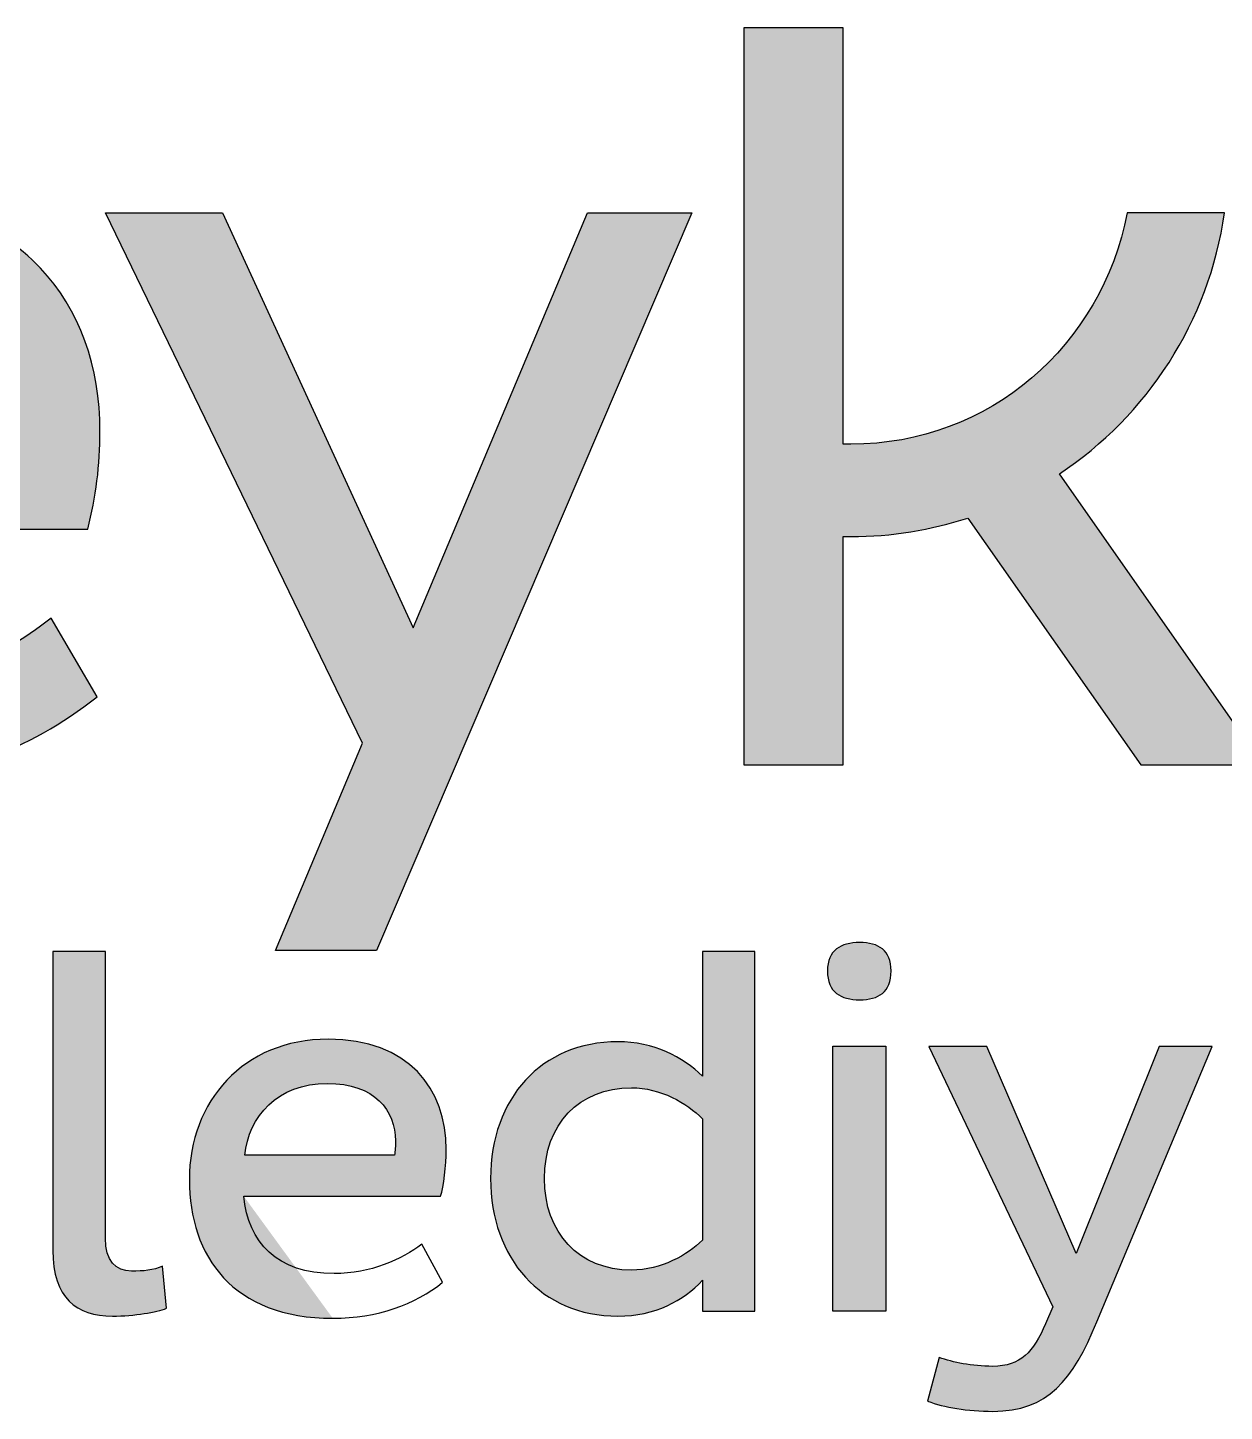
# Model space of a CAD drawing. Header units: millimetres. Extents: x 82776 to 137242, y 11666 to 27998.
# Drawn here: x 82915.6 to 82977.1, y 13518.8 to 13590 of the extents above; entities that cross this region are included whole.
import ezdxf

# ---------------------------------------------------------------- set-up
doc = ezdxf.new("R2010")
doc.units = ezdxf.units.MM

# ---------------------------------------------------------------- blocks, each defined once
blk = doc.blocks.new('Logo')
h = blk.add_hatch(color=176)
h.dxf.hatch_style = 1
edge = h.paths.add_edge_path()
edge.add_spline(control_points=[(17452.322, 17540.231), (17450.45, 17542.904), (17448.578, 17545.577), (17448.578, 17545.577), (17451.8, 17547.712), (17454.076, 17551.163), (17454.642, 17555.161)], knot_values=[3, 3, 3, 3, 3.5, 3.5, 3.5, 4.5, 4.5, 4.5, 4.5], degree=3, periodic=0)
edge.add_spline(control_points=[(17454.642, 17555.161), (17454.642, 17555.161), (17451.063, 17555.161), (17451.063, 17555.161), (17450.141, 17550.318), (17446.029, 17546.663), (17440.919, 17546.663)], knot_values=[1, 1, 1, 1, 2, 2, 2, 3, 3, 3, 3], degree=3, periodic=0)
edge.add_spline(control_points=[(17440.919, 17546.663), (17440.919, 17546.663), (17440.633, 17546.663), (17440.633, 17546.663)], knot_values=[0.00001, 0.00001, 0.00001, 0.00001, 1, 1, 1, 1], degree=3, periodic=0)
edge.add_spline(control_points=[(17440.633, 17546.663), (17440.633, 17546.663), (17440.633, 17548.816), (17440.633, 17551.507)], knot_values=[13.624947, 13.624947, 13.624947, 13.624947, 14, 14, 14, 14], degree=3, periodic=0)
edge.add_spline(control_points=[(17440.633, 17551.507), (17440.633, 17554.197), (17440.633, 17557.426), (17440.633, 17559.578)], knot_values=[13.249955, 13.249955, 13.249955, 13.249955, 13.624947, 13.624947, 13.624947, 13.624947], degree=3, periodic=0)
edge.add_spline(control_points=[(17440.633, 17559.578), (17440.633, 17560.116), (17440.633, 17560.586), (17440.633, 17560.965)], knot_values=[13.156207, 13.156207, 13.156207, 13.156207, 13.249955, 13.249955, 13.249955, 13.249955], degree=3, periodic=0)
edge.add_spline(control_points=[(17440.633, 17560.965), (17440.633, 17561.343), (17440.633, 17561.629), (17440.633, 17561.797)], knot_values=[13.062459, 13.062459, 13.062459, 13.062459, 13.156207, 13.156207, 13.156207, 13.156207], degree=3, periodic=0)
edge.add_spline(control_points=[(17440.633, 17561.797), (17440.633, 17561.839), (17440.633, 17561.873), (17440.633, 17561.9)], knot_values=[13.039022, 13.039022, 13.039022, 13.039022, 13.062459, 13.062459, 13.062459, 13.062459], degree=3, periodic=0)
edge.add_spline(control_points=[(17440.633, 17561.968), (17440.633, 17561.968), (17440.633, 17561.968), (17440.633, 17561.968), (17440.633, 17561.968), (17440.633, 17561.968), (17440.633, 17561.968)], knot_values=[12.999838, 12.999838, 12.999838, 12.999838, 13, 13, 13, 13.000204, 13.000204, 13.000204, 13.000204], degree=3, periodic=0)
edge.add_spline(control_points=[(17440.57, 17561.968), (17440.545, 17561.968), (17440.514, 17561.968), (17440.476, 17561.968)], knot_values=[12.874963, 12.874963, 12.874963, 12.874963, 12.921837, 12.921837, 12.921837, 12.921837], degree=3, periodic=0)
edge.add_spline(control_points=[(17440.476, 17561.968), (17440.326, 17561.968), (17440.08, 17561.968), (17439.786, 17561.968)], knot_values=[12.687466, 12.687466, 12.687466, 12.687466, 12.874963, 12.874963, 12.874963, 12.874963], degree=3, periodic=0)
edge.add_spline(control_points=[(17439.786, 17561.968), (17439.491, 17561.968), (17439.148, 17561.968), (17438.806, 17561.968)], knot_values=[12.49997, 12.49997, 12.49997, 12.49997, 12.687466, 12.687466, 12.687466, 12.687466], degree=3, periodic=0)
edge.add_spline(control_points=[(17438.806, 17561.968), (17438.463, 17561.968), (17438.12, 17561.968), (17437.826, 17561.968)], knot_values=[12.312474, 12.312474, 12.312474, 12.312474, 12.49997, 12.49997, 12.49997, 12.49997], degree=3, periodic=0)
edge.add_spline(control_points=[(17437.826, 17561.968), (17437.531, 17561.968), (17437.285, 17561.968), (17437.135, 17561.968)], knot_values=[12.124977, 12.124977, 12.124977, 12.124977, 12.312474, 12.312474, 12.312474, 12.312474], degree=3, periodic=0)
edge.add_spline(control_points=[(17436.978, 17561.968), (17436.978, 17561.968), (17436.978, 17561.968), (17436.978, 17561.968), (17436.978, 17561.968), (17436.978, 17561.968), (17436.978, 17561.968)], knot_values=[11.999919, 11.999919, 11.999919, 11.999919, 12, 12, 12, 12.000468, 12.000468, 12.000468, 12.000468], degree=3, periodic=0)
edge.add_spline(control_points=[(17436.978, 17561.949), (17436.978, 17561.929), (17436.978, 17561.895), (17436.978, 17561.847)], knot_values=[11.960918, 11.960918, 11.960918, 11.960918, 11.984355, 11.984355, 11.984355, 11.984355], degree=3, periodic=0)
edge.add_spline(control_points=[(17436.978, 17561.847), (17436.978, 17561.8), (17436.978, 17561.738), (17436.978, 17561.664)], knot_values=[11.937481, 11.937481, 11.937481, 11.937481, 11.960918, 11.960918, 11.960918, 11.960918], degree=3, periodic=0)
edge.add_spline(control_points=[(17436.978, 17561.664), (17436.978, 17561.366), (17436.978, 17560.861), (17436.978, 17560.191)], knot_values=[11.843733, 11.843733, 11.843733, 11.843733, 11.937481, 11.937481, 11.937481, 11.937481], degree=3, periodic=0)
edge.add_spline(control_points=[(17436.978, 17560.191), (17436.978, 17559.522), (17436.978, 17558.688), (17436.978, 17557.736)], knot_values=[11.749985, 11.749985, 11.749985, 11.749985, 11.843733, 11.843733, 11.843733, 11.843733], degree=3, periodic=0)
edge.add_spline(control_points=[(17436.978, 17557.736), (17436.978, 17553.928), (17436.978, 17548.215), (17436.978, 17543.455)], knot_values=[11.374992, 11.374992, 11.374992, 11.374992, 11.749985, 11.749985, 11.749985, 11.749985], degree=3, periodic=0)
edge.add_spline(control_points=[(17436.978, 17543.455), (17436.978, 17538.694), (17436.978, 17534.886), (17436.978, 17534.886), (17436.978, 17534.886), (17436.978, 17534.886), (17436.978, 17534.886)], knot_values=[10.999634, 10.999634, 10.999634, 10.999634, 11.374626, 11.374626, 11.374626, 11.374992, 11.374992, 11.374992, 11.374992], degree=3, periodic=0)
edge.add_spline(control_points=[(17437.03, 17534.886), (17437.041, 17534.886), (17437.054, 17534.886), (17437.069, 17534.886)], knot_values=[10.906252, 10.906252, 10.906252, 10.906252, 10.929689, 10.929689, 10.929689, 10.929689], degree=3, periodic=0)
edge.add_spline(control_points=[(17437.069, 17534.886), (17437.098, 17534.886), (17437.133, 17534.886), (17437.175, 17534.886)], knot_values=[10.859378, 10.859378, 10.859378, 10.859378, 10.906252, 10.906252, 10.906252, 10.906252], degree=3, periodic=0)
edge.add_spline(control_points=[(17437.175, 17534.886), (17437.216, 17534.886), (17437.263, 17534.886), (17437.316, 17534.886)], knot_values=[10.812504, 10.812504, 10.812504, 10.812504, 10.859378, 10.859378, 10.859378, 10.859378], degree=3, periodic=0)
edge.add_spline(control_points=[(17437.316, 17534.886), (17437.42, 17534.886), (17437.544, 17534.886), (17437.683, 17534.886)], knot_values=[10.718756, 10.718756, 10.718756, 10.718756, 10.812504, 10.812504, 10.812504, 10.812504], degree=3, periodic=0)
edge.add_spline(control_points=[(17437.683, 17534.886), (17437.822, 17534.886), (17437.974, 17534.886), (17438.135, 17534.886)], knot_values=[10.625008, 10.625008, 10.625008, 10.625008, 10.718756, 10.718756, 10.718756, 10.718756], degree=3, periodic=0)
edge.add_spline(control_points=[(17438.135, 17534.886), (17438.456, 17534.886), (17438.809, 17534.886), (17439.147, 17534.886)], knot_values=[10.437511, 10.437511, 10.437511, 10.437511, 10.625008, 10.625008, 10.625008, 10.625008], degree=3, periodic=0)
edge.add_spline(control_points=[(17439.147, 17534.886), (17439.484, 17534.886), (17439.805, 17534.886), (17440.062, 17534.886)], knot_values=[10.250015, 10.250015, 10.250015, 10.250015, 10.437511, 10.437511, 10.437511, 10.437511], degree=3, periodic=0)
edge.add_spline(control_points=[(17440.062, 17534.886), (17440.191, 17534.886), (17440.303, 17534.886), (17440.394, 17534.886)], knot_values=[10.156267, 10.156267, 10.156267, 10.156267, 10.250015, 10.250015, 10.250015, 10.250015], degree=3, periodic=0)
edge.add_spline(control_points=[(17440.394, 17534.886), (17440.484, 17534.886), (17440.552, 17534.886), (17440.592, 17534.886)], knot_values=[10.062519, 10.062519, 10.062519, 10.062519, 10.156267, 10.156267, 10.156267, 10.156267], degree=3, periodic=0)
edge.add_spline(control_points=[(17440.633, 17534.886), (17440.633, 17534.886), (17440.633, 17534.886), (17440.633, 17534.886), (17440.633, 17534.886), (17440.633, 17534.886), (17440.633, 17534.886)], knot_values=[9.999898, 9.999898, 9.999898, 9.999898, 10, 10, 10, 10.00063, 10.00063, 10.00063, 10.00063], degree=3, periodic=0)
edge.add_spline(control_points=[(17440.633, 17534.91), (17440.633, 17534.934), (17440.633, 17534.975), (17440.633, 17535.031)], knot_values=[9.921897, 9.921897, 9.921897, 9.921897, 9.968771, 9.968771, 9.968771, 9.968771], degree=3, periodic=0)
edge.add_spline(control_points=[(17440.633, 17535.031), (17440.633, 17535.088), (17440.633, 17535.16), (17440.633, 17535.246)], knot_values=[9.875022, 9.875022, 9.875022, 9.875022, 9.921897, 9.921897, 9.921897, 9.921897], degree=3, periodic=0)
edge.add_spline(control_points=[(17440.633, 17535.246), (17440.633, 17535.59), (17440.633, 17536.154), (17440.633, 17536.83)], knot_values=[9.687526, 9.687526, 9.687526, 9.687526, 9.875022, 9.875022, 9.875022, 9.875022], degree=3, periodic=0)
edge.add_spline(control_points=[(17440.633, 17536.83), (17440.633, 17537.505), (17440.633, 17538.291), (17440.633, 17539.077)], knot_values=[9.50003, 9.50003, 9.50003, 9.50003, 9.687526, 9.687526, 9.687526, 9.687526], degree=3, periodic=0)
edge.add_spline(control_points=[(17440.633, 17539.077), (17440.633, 17539.863), (17440.633, 17540.649), (17440.633, 17541.324)], knot_values=[9.312534, 9.312534, 9.312534, 9.312534, 9.50003, 9.50003, 9.50003, 9.50003], degree=3, periodic=0)
edge.add_spline(control_points=[(17440.633, 17541.324), (17440.633, 17542), (17440.633, 17542.565), (17440.633, 17542.909)], knot_values=[9.125037, 9.125037, 9.125037, 9.125037, 9.312534, 9.312534, 9.312534, 9.312534], degree=3, periodic=0)
edge.add_spline(control_points=[(17440.633, 17542.909), (17440.633, 17542.995), (17440.633, 17543.067), (17440.633, 17543.123)], knot_values=[9.078163, 9.078163, 9.078163, 9.078163, 9.125037, 9.125037, 9.125037, 9.125037], degree=3, periodic=0)
edge.add_spline(control_points=[(17440.633, 17543.123), (17440.633, 17543.18), (17440.633, 17543.221), (17440.633, 17543.245)], knot_values=[9.031289, 9.031289, 9.031289, 9.031289, 9.078163, 9.078163, 9.078163, 9.078163], degree=3, periodic=0)
edge.add_spline(control_points=[(17440.633, 17543.245), (17440.633, 17543.251), (17440.633, 17543.256), (17440.633, 17543.26)], knot_values=[9.019571, 9.019571, 9.019571, 9.019571, 9.031289, 9.031289, 9.031289, 9.031289], degree=3, periodic=0)
edge.add_spline(control_points=[(17440.633, 17543.26), (17440.633, 17543.263), (17440.633, 17543.266), (17440.633, 17543.268)], knot_values=[9.007852, 9.007852, 9.007852, 9.007852, 9.019571, 9.019571, 9.019571, 9.019571], degree=3, periodic=0)
edge.add_spline(control_points=[(17440.633, 17543.268), (17440.633, 17543.268), (17440.633, 17543.268), (17440.633, 17543.268)], knot_values=[9.004923, 9.004923, 9.004923, 9.004923, 9.007852, 9.007852, 9.007852, 9.007852], degree=3, periodic=0)
edge.add_spline(control_points=[(17440.633, 17543.268), (17440.633, 17543.269), (17440.633, 17543.269), (17440.633, 17543.269)], knot_values=[9.001993, 9.001993, 9.001993, 9.001993, 9.004923, 9.004923, 9.004923, 9.004923], degree=3, periodic=0)
edge.add_spline(control_points=[(17440.633, 17543.269), (17440.633, 17543.269), (17440.633, 17543.269), (17440.633, 17543.269)], knot_values=[9.001261, 9.001261, 9.001261, 9.001261, 9.001993, 9.001993, 9.001993, 9.001993], degree=3, periodic=0)
edge.add_spline(control_points=[(17440.633, 17543.269), (17440.633, 17543.269), (17440.633, 17543.269), (17440.633, 17543.269)], knot_values=[9.000528, 9.000528, 9.000528, 9.000528, 9.001261, 9.001261, 9.001261, 9.001261], degree=3, periodic=0)
edge.add_spline(control_points=[(17440.633, 17543.269), (17440.633, 17543.269), (17440.633, 17543.269), (17440.633, 17543.269)], knot_values=[9.000345, 9.000345, 9.000345, 9.000345, 9.000528, 9.000528, 9.000528, 9.000528], degree=3, periodic=0)
edge.add_spline(control_points=[(17440.678, 17543.269), (17440.718, 17543.269), (17440.779, 17543.269), (17440.829, 17543.269)], knot_values=[8.375052, 8.375052, 8.375052, 8.375052, 8.750045, 8.750045, 8.750045, 8.750045], degree=3, periodic=0)
edge.add_spline(control_points=[(17440.829, 17543.269), (17440.879, 17543.269), (17440.919, 17543.269), (17440.919, 17543.269), (17442.419, 17543.269), (17443.862, 17543.51), (17445.215, 17543.949)], knot_values=[7, 7, 7, 7, 7.375052, 7.375052, 7.375052, 8.375052, 8.375052, 8.375052, 8.375052], degree=3, periodic=0)
edge.add_spline(control_points=[(17445.215, 17543.949), (17445.215, 17543.949), (17451.565, 17534.886), (17451.565, 17534.886), (17451.565, 17534.886), (17452.69, 17534.886), (17453.815, 17534.886)], knot_values=[5.5, 5.5, 5.5, 5.5, 6.5, 6.5, 6.5, 7, 7, 7, 7], degree=3, periodic=0)
edge.add_spline(control_points=[(17453.815, 17534.886), (17454.94, 17534.886), (17456.065, 17534.886), (17456.065, 17534.886), (17456.065, 17534.886), (17454.194, 17537.558), (17452.322, 17540.231)], knot_values=[4.5, 4.5, 4.5, 4.5, 5, 5, 5, 5.5, 5.5, 5.5, 5.5], degree=3, periodic=0)
h = blk.add_hatch(color=176)
h.dxf.hatch_style = 1
edge = h.paths.add_edge_path()
edge.add_spline(control_points=[(17413.328, 17547.129), (17413.328, 17549.525), (17412.585, 17551.616), (17411.142, 17553.135)], knot_values=[7, 7, 7, 7, 8, 8, 8, 8], degree=3, periodic=0)
edge.add_spline(control_points=[(17411.142, 17553.135), (17409.547, 17554.819), (17407.175, 17555.671), (17404.347, 17555.671)], knot_values=[6, 6, 6, 6, 7, 7, 7, 7], degree=3, periodic=0)
edge.add_spline(control_points=[(17404.347, 17555.671), (17398.239, 17555.671), (17393.796, 17551.151), (17393.796, 17544.981)], knot_values=[5, 5, 5, 5, 6, 6, 6, 6], degree=3, periodic=0)
edge.add_spline(control_points=[(17393.796, 17544.981), (17393.796, 17538.376), (17397.896, 17534.391), (17404.634, 17534.391)], knot_values=[4, 4, 4, 4, 5, 5, 5, 5], degree=3, periodic=0)
edge.add_spline(control_points=[(17404.634, 17534.391), (17407.919, 17534.391), (17410.659, 17535.345), (17413.22, 17537.385)], knot_values=[3, 3, 3, 3, 4, 4, 4, 4], degree=3, periodic=0)
edge.add_spline(control_points=[(17413.22, 17537.385), (17413.22, 17537.385), (17411.536, 17540.27), (17411.536, 17540.27), (17409.471, 17538.682), (17407.418, 17537.716), (17404.71, 17537.716)], knot_values=[1, 1, 1, 1, 2, 2, 2, 3, 3, 3, 3], degree=3, periodic=0)
edge.add_spline(control_points=[(17404.71, 17537.716), (17400.579, 17537.716), (17398.061, 17539.813), (17397.578, 17543.537)], knot_values=[0, 0, 0, 0, 1, 1, 1, 1], degree=3, periodic=0)
edge.add_spline(control_points=[(17397.578, 17543.537), (17397.578, 17543.537), (17401.403, 17543.537), (17405.228, 17543.537)], knot_values=[9.5, 9.5, 9.5, 9.5, 10, 10, 10, 10], degree=3, periodic=0)
edge.add_spline(control_points=[(17405.228, 17543.537), (17409.052, 17543.537), (17412.877, 17543.537), (17412.877, 17543.537), (17413.189, 17544.707), (17413.328, 17545.915), (17413.328, 17547.129)], knot_values=[8, 8, 8, 8, 8.5, 8.5, 8.5, 9.5, 9.5, 9.5, 9.5], degree=3, periodic=0)
edge = h.paths.add_edge_path(flags=16)
edge.add_spline(control_points=[(17403.693, 17546.849), (17400.683, 17546.849), (17397.674, 17546.849), (17397.674, 17546.849), (17398.131, 17549.709), (17400.26, 17552.347), (17404.309, 17552.347)], knot_values=[2, 2, 2, 2, 2.5, 2.5, 2.5, 3.5, 3.5, 3.5, 3.5], degree=3, periodic=0)
edge.add_spline(control_points=[(17404.309, 17552.347), (17408.377, 17552.347), (17409.75, 17549.842), (17409.75, 17547.491)], knot_values=[1, 1, 1, 1, 2, 2, 2, 2], degree=3, periodic=0)
edge.add_spline(control_points=[(17409.75, 17547.491), (17409.75, 17547.276), (17409.731, 17547.059), (17409.712, 17546.849)], knot_values=[0, 0, 0, 0, 1, 1, 1, 1], degree=3, periodic=0)
edge.add_spline(control_points=[(17409.712, 17546.849), (17409.712, 17546.849), (17406.702, 17546.849), (17403.693, 17546.849)], knot_values=[3.5, 3.5, 3.5, 3.5, 4, 4, 4, 4], degree=3, periodic=0)
h = blk.add_hatch(color=176)
h.dxf.hatch_style = 1
h.paths.add_polyline_path([(17417.828, 17555.161), (17413.531, 17555.161), (17422.97, 17535.673), (17419.773, 17528.058), (17423.491, 17528.058), (17435.079, 17555.161), (17431.245, 17555.161), (17424.832, 17539.919)])
h = blk.add_hatch(color=136)
h.dxf.hatch_style = 1
edge = h.paths.add_edge_path()
edge.add_spline(control_points=[(17442.395, 17527.309), (17442.395, 17528.073), (17441.931, 17528.352), (17441.245, 17528.352)], knot_values=[0, 0, 0, 0, 1, 1, 1, 1], degree=3, periodic=0)
edge.add_spline(control_points=[(17441.245, 17528.352), (17440.539, 17528.352), (17440.056, 17528.073), (17440.056, 17527.309)], knot_values=[3, 3, 3, 3, 4, 4, 4, 4], degree=3, periodic=0)
edge.add_spline(control_points=[(17440.056, 17527.309), (17440.056, 17526.527), (17440.539, 17526.248), (17441.245, 17526.248)], knot_values=[2, 2, 2, 2, 3, 3, 3, 3], degree=3, periodic=0)
edge.add_spline(control_points=[(17441.245, 17526.248), (17441.931, 17526.248), (17442.395, 17526.527), (17442.395, 17527.309)], knot_values=[1, 1, 1, 1, 2, 2, 2, 2], degree=3, periodic=0)
h = blk.add_hatch(color=136)
h.dxf.hatch_style = 1
edge = h.paths.add_edge_path()
edge.add_spline(control_points=[(17413.527, 17517.485), (17413.527, 17517.485), (17413.527, 17528.017), (17413.527, 17528.017), (17413.527, 17528.017), (17413.044, 17528.017), (17412.561, 17528.017)], knot_values=[7.49999, 7.49999, 7.49999, 7.49999, 8.49999, 8.49999, 8.49999, 9, 9, 9, 9], degree=3, periodic=0)
edge.add_spline(control_points=[(17412.561, 17528.017), (17412.078, 17528.017), (17411.595, 17528.017), (17411.595, 17528.017), (17411.595, 17528.017), (17411.595, 17528.017), (17411.595, 17528.017)], knot_values=[6.999756, 6.999756, 6.999756, 6.999756, 7.499746, 7.499746, 7.499746, 7.49999, 7.49999, 7.49999, 7.49999], degree=3, periodic=0)
edge.add_spline(control_points=[(17411.595, 17527.985), (17411.595, 17527.975), (17411.595, 17527.962), (17411.595, 17527.947)], knot_values=[6.953126, 6.953126, 6.953126, 6.953126, 6.968751, 6.968751, 6.968751, 6.968751], degree=3, periodic=0)
edge.add_spline(control_points=[(17411.595, 17527.947), (17411.595, 17527.932), (17411.595, 17527.914), (17411.595, 17527.894)], knot_values=[6.937501, 6.937501, 6.937501, 6.937501, 6.953126, 6.953126, 6.953126, 6.953126], degree=3, periodic=0)
edge.add_spline(control_points=[(17411.595, 17527.894), (17411.595, 17527.853), (17411.595, 17527.804), (17411.595, 17527.746)], knot_values=[6.906252, 6.906252, 6.906252, 6.906252, 6.937501, 6.937501, 6.937501, 6.937501], degree=3, periodic=0)
edge.add_spline(control_points=[(17411.595, 17527.746), (17411.595, 17527.687), (17411.595, 17527.62), (17411.595, 17527.545)], knot_values=[6.875002, 6.875002, 6.875002, 6.875002, 6.906252, 6.906252, 6.906252, 6.906252], degree=3, periodic=0)
edge.add_spline(control_points=[(17411.595, 17527.545), (17411.595, 17527.395), (17411.595, 17527.213), (17411.595, 17527.004)], knot_values=[6.812504, 6.812504, 6.812504, 6.812504, 6.875002, 6.875002, 6.875002, 6.875002], degree=3, periodic=0)
edge.add_spline(control_points=[(17411.595, 17527.004), (17411.595, 17526.795), (17411.595, 17526.559), (17411.595, 17526.302)], knot_values=[6.750005, 6.750005, 6.750005, 6.750005, 6.812504, 6.812504, 6.812504, 6.812504], degree=3, periodic=0)
edge.add_spline(control_points=[(17411.595, 17526.302), (17411.595, 17525.787), (17411.595, 17525.187), (17411.595, 17524.544)], knot_values=[6.625007, 6.625007, 6.625007, 6.625007, 6.750005, 6.750005, 6.750005, 6.750005], degree=3, periodic=0)
edge.add_spline(control_points=[(17411.595, 17524.544), (17411.595, 17523.901), (17411.595, 17523.215), (17411.595, 17522.529)], knot_values=[6.50001, 6.50001, 6.50001, 6.50001, 6.625007, 6.625007, 6.625007, 6.625007], degree=3, periodic=0)
edge.add_spline(control_points=[(17411.595, 17522.529), (17411.595, 17521.157), (17411.595, 17519.785), (17411.595, 17518.755)], knot_values=[6.250015, 6.250015, 6.250015, 6.250015, 6.50001, 6.50001, 6.50001, 6.50001], degree=3, periodic=0)
edge.add_spline(control_points=[(17411.595, 17518.755), (17411.595, 17517.726), (17411.595, 17517.04), (17411.595, 17517.04), (17411.595, 17515.292), (17412.465, 17514.625), (17413.788, 17514.625)], knot_values=[5, 5, 5, 5, 5.250015, 5.250015, 5.250015, 6.250015, 6.250015, 6.250015, 6.250015], degree=3, periodic=0)
edge.add_spline(control_points=[(17413.788, 17514.625), (17414.607, 17514.625), (17415.402, 17514.771), (17415.776, 17514.911)], knot_values=[4, 4, 4, 4, 5, 5, 5, 5], degree=3, periodic=0)
edge.add_spline(control_points=[(17415.776, 17514.911), (17415.776, 17514.911), (17415.63, 17516.455), (17415.63, 17516.455), (17415.281, 17516.309), (17414.919, 17516.277), (17414.493, 17516.277)], knot_values=[2, 2, 2, 2, 3, 3, 3, 4, 4, 4, 4], degree=3, periodic=0)
edge.add_spline(control_points=[(17414.493, 17516.277), (17413.902, 17516.277), (17413.527, 17516.665), (17413.527, 17517.485)], knot_values=[1, 1, 1, 1, 2, 2, 2, 2], degree=3, periodic=0)
h = blk.add_hatch(color=136)
h.dxf.hatch_style = 1
edge = h.paths.add_edge_path()
edge.add_spline(control_points=[(17436.427, 17514.809), (17436.91, 17514.809), (17437.393, 17514.809), (17437.393, 17514.809), (17437.393, 17514.809), (17437.393, 17518.111), (17437.393, 17521.413)], knot_values=[3.5, 3.5, 3.5, 3.5, 4, 4, 4, 4.5, 4.5, 4.5, 4.5], degree=3, periodic=0)
edge.add_spline(control_points=[(17437.393, 17521.413), (17437.393, 17524.715), (17437.393, 17528.017), (17437.393, 17528.017), (17437.393, 17528.017), (17436.91, 17528.017), (17436.427, 17528.017)], knot_values=[2.5, 2.5, 2.5, 2.5, 3, 3, 3, 3.5, 3.5, 3.5, 3.5], degree=3, periodic=0)
edge.add_spline(control_points=[(17436.427, 17528.017), (17435.944, 17528.017), (17435.46, 17528.017), (17435.46, 17528.017), (17435.46, 17528.017), (17435.46, 17526.873), (17435.46, 17525.729)], knot_values=[1.5, 1.5, 1.5, 1.5, 2, 2, 2, 2.5, 2.5, 2.5, 2.5], degree=3, periodic=0)
edge.add_spline(control_points=[(17435.46, 17525.729), (17435.46, 17524.585), (17435.46, 17523.44), (17435.46, 17523.44), (17434.755, 17524.146), (17433.675, 17524.705), (17432.353, 17524.705)], knot_values=[0, 0, 0, 0, 0.5, 0.5, 0.5, 1.5, 1.5, 1.5, 1.5], degree=3, periodic=0)
edge.add_spline(control_points=[(17432.353, 17524.705), (17429.543, 17524.705), (17427.68, 17522.621), (17427.68, 17519.684)], knot_values=[8, 8, 8, 8, 9, 9, 9, 9], degree=3, periodic=0)
edge.add_spline(control_points=[(17427.68, 17519.684), (17427.68, 17516.741), (17429.543, 17514.624), (17432.353, 17514.624)], knot_values=[7, 7, 7, 7, 8, 8, 8, 8], degree=3, periodic=0)
edge.add_spline(control_points=[(17432.353, 17514.624), (17433.732, 17514.624), (17434.774, 17515.197), (17435.46, 17515.94)], knot_values=[6, 6, 6, 6, 7, 7, 7, 7], degree=3, periodic=0)
edge.add_spline(control_points=[(17435.46, 17515.94), (17435.46, 17515.94), (17435.46, 17514.809), (17435.46, 17514.809), (17435.46, 17514.809), (17435.944, 17514.809), (17436.427, 17514.809)], knot_values=[4.5, 4.5, 4.5, 4.5, 5.5, 5.5, 5.5, 6, 6, 6, 6], degree=3, periodic=0)
edge = h.paths.add_edge_path(flags=16)
edge.add_spline(control_points=[(17429.658, 17519.684), (17429.658, 17521.655), (17430.922, 17523.015), (17432.854, 17523.015)], knot_values=[3, 3, 3, 3, 4, 4, 4, 4], degree=3, periodic=0)
edge.add_spline(control_points=[(17432.854, 17523.015), (17433.916, 17523.015), (17434.901, 17522.455), (17435.46, 17521.877)], knot_values=[2, 2, 2, 2, 3, 3, 3, 3], degree=3, periodic=0)
edge.add_spline(control_points=[(17435.46, 17521.877), (17435.46, 17521.877), (17435.46, 17517.415), (17435.46, 17517.415), (17434.92, 17516.875), (17433.954, 17516.315), (17432.854, 17516.315)], knot_values=[0, 0, 0, 0, 1, 1, 1, 2, 2, 2, 2], degree=3, periodic=0)
edge.add_spline(control_points=[(17432.854, 17516.315), (17430.922, 17516.315), (17429.658, 17517.689), (17429.658, 17519.684)], knot_values=[4, 4, 4, 4, 5, 5, 5, 5], degree=3, periodic=0)
h = blk.add_hatch(color=136)
h.dxf.hatch_style = 1
edge = h.paths.add_edge_path()
edge.add_spline(control_points=[(17418.608, 17519.033), (17418.608, 17519.033), (17425.841, 17519.033), (17425.841, 17519.033), (17425.955, 17519.383), (17426.051, 17520.164), (17426.051, 17520.743)], knot_values=[4, 4, 4, 4, 5, 5, 5, 6, 6, 6, 6], degree=3, periodic=0)
edge.add_spline(control_points=[(17426.051, 17520.743), (17426.051, 17522.974), (17424.671, 17524.798), (17421.71, 17524.798)], knot_values=[3, 3, 3, 3, 4, 4, 4, 4], degree=3, periodic=0)
edge.add_spline(control_points=[(17421.71, 17524.798), (17418.589, 17524.798), (17416.612, 17522.51), (17416.612, 17519.643)], knot_values=[2, 2, 2, 2, 3, 3, 3, 3], degree=3, periodic=0)
edge.add_spline(control_points=[(17416.612, 17519.643), (17416.612, 17516.815), (17418.214, 17514.546), (17421.881, 17514.546)], knot_values=[1, 1, 1, 1, 2, 2, 2, 2], degree=3, periodic=0)
edge = h.paths.add_edge_path(flags=16)
edge.add_spline(control_points=[(17424.151, 17520.54), (17424.151, 17520.54), (17418.646, 17520.54), (17418.646, 17520.54), (17418.792, 17521.95), (17419.854, 17523.177), (17421.678, 17523.177)], knot_values=[1, 1, 1, 1, 2, 2, 2, 3, 3, 3, 3], degree=3, periodic=0)
edge.add_spline(control_points=[(17421.678, 17523.177), (17423.425, 17523.177), (17424.188, 17522.173), (17424.188, 17521.061)], knot_values=[0, 0, 0, 0, 1, 1, 1, 1], degree=3, periodic=0)
h = blk.add_hatch(color=136)
h.dxf.hatch_style = 1
h.paths.add_polyline_path([(17442.198, 17524.538), (17440.259, 17524.538), (17440.259, 17514.807), (17442.198, 17514.807)])
h = blk.add_hatch(color=136)
h.dxf.hatch_style = 1
edge = h.paths.add_edge_path()
edge.add_spline(control_points=[(17446.948, 17522.13), (17446.371, 17523.468), (17445.91, 17524.537), (17445.91, 17524.537), (17445.91, 17524.537), (17445.91, 17524.537), (17445.91, 17524.537)], knot_values=[8.999634, 8.999634, 8.999634, 8.999634, 9.374626, 9.374626, 9.374626, 9.374992, 9.374992, 9.374992, 9.374992], degree=3, periodic=0)
edge.add_spline(control_points=[(17445.88, 17524.537), (17445.873, 17524.537), (17445.866, 17524.537), (17445.857, 17524.537)], knot_values=[8.906252, 8.906252, 8.906252, 8.906252, 8.929689, 8.929689, 8.929689, 8.929689], degree=3, periodic=0)
edge.add_spline(control_points=[(17445.857, 17524.537), (17445.84, 17524.537), (17445.819, 17524.537), (17445.795, 17524.537)], knot_values=[8.859378, 8.859378, 8.859378, 8.859378, 8.906252, 8.906252, 8.906252, 8.906252], degree=3, periodic=0)
edge.add_spline(control_points=[(17445.795, 17524.537), (17445.771, 17524.537), (17445.743, 17524.537), (17445.713, 17524.537)], knot_values=[8.812504, 8.812504, 8.812504, 8.812504, 8.859378, 8.859378, 8.859378, 8.859378], degree=3, periodic=0)
edge.add_spline(control_points=[(17445.713, 17524.537), (17445.652, 17524.537), (17445.579, 17524.537), (17445.498, 17524.537)], knot_values=[8.718756, 8.718756, 8.718756, 8.718756, 8.812504, 8.812504, 8.812504, 8.812504], degree=3, periodic=0)
edge.add_spline(control_points=[(17445.498, 17524.537), (17445.417, 17524.537), (17445.328, 17524.537), (17445.234, 17524.537)], knot_values=[8.625008, 8.625008, 8.625008, 8.625008, 8.718756, 8.718756, 8.718756, 8.718756], degree=3, periodic=0)
edge.add_spline(control_points=[(17445.234, 17524.537), (17445.047, 17524.537), (17444.84, 17524.537), (17444.643, 17524.537)], knot_values=[8.437511, 8.437511, 8.437511, 8.437511, 8.625008, 8.625008, 8.625008, 8.625008], degree=3, periodic=0)
edge.add_spline(control_points=[(17444.643, 17524.537), (17444.446, 17524.537), (17444.259, 17524.537), (17444.108, 17524.537)], knot_values=[8.250015, 8.250015, 8.250015, 8.250015, 8.437511, 8.437511, 8.437511, 8.437511], degree=3, periodic=0)
edge.add_spline(control_points=[(17444.108, 17524.537), (17444.033, 17524.537), (17443.968, 17524.537), (17443.915, 17524.537)], knot_values=[8.156267, 8.156267, 8.156267, 8.156267, 8.250015, 8.250015, 8.250015, 8.250015], degree=3, periodic=0)
edge.add_spline(control_points=[(17443.915, 17524.537), (17443.862, 17524.537), (17443.822, 17524.537), (17443.799, 17524.537)], knot_values=[8.062519, 8.062519, 8.062519, 8.062519, 8.156267, 8.156267, 8.156267, 8.156267], degree=3, periodic=0)
edge.add_spline(control_points=[(17443.775, 17524.537), (17443.775, 17524.537), (17443.775, 17524.537), (17443.775, 17524.537), (17443.775, 17524.537), (17443.775, 17524.537), (17443.775, 17524.537)], knot_values=[7.999898, 7.999898, 7.999898, 7.999898, 8, 8, 8, 8.00063, 8.00063, 8.00063, 8.00063], degree=3, periodic=0)
edge.add_spline(control_points=[(17443.78, 17524.527), (17443.79, 17524.505), (17443.815, 17524.452), (17443.854, 17524.371)], knot_values=[7.921897, 7.921897, 7.921897, 7.921897, 7.980489, 7.980489, 7.980489, 7.980489], degree=3, periodic=0)
edge.add_spline(control_points=[(17443.854, 17524.371), (17444.008, 17524.049), (17444.373, 17523.282), (17444.832, 17522.319)], knot_values=[7.687526, 7.687526, 7.687526, 7.687526, 7.921897, 7.921897, 7.921897, 7.921897], degree=3, periodic=0)
edge.add_spline(control_points=[(17444.832, 17522.319), (17445.199, 17521.548), (17445.626, 17520.652), (17446.053, 17519.755)], knot_values=[7.50003, 7.50003, 7.50003, 7.50003, 7.687526, 7.687526, 7.687526, 7.687526], degree=3, periodic=0)
edge.add_spline(control_points=[(17446.053, 17519.755), (17446.48, 17518.858), (17446.908, 17517.961), (17447.275, 17517.191)], knot_values=[7.312534, 7.312534, 7.312534, 7.312534, 7.50003, 7.50003, 7.50003, 7.50003], degree=3, periodic=0)
edge.add_spline(control_points=[(17447.275, 17517.191), (17447.642, 17516.42), (17447.949, 17515.775), (17448.136, 17515.383)], knot_values=[7.125037, 7.125037, 7.125037, 7.125037, 7.312534, 7.312534, 7.312534, 7.312534], degree=3, periodic=0)
edge.add_spline(control_points=[(17448.136, 17515.383), (17448.183, 17515.285), (17448.222, 17515.203), (17448.253, 17515.138)], knot_values=[7.078163, 7.078163, 7.078163, 7.078163, 7.125037, 7.125037, 7.125037, 7.125037], degree=3, periodic=0)
edge.add_spline(control_points=[(17448.253, 17515.138), (17448.284, 17515.073), (17448.306, 17515.026), (17448.319, 17514.999)], knot_values=[7.031289, 7.031289, 7.031289, 7.031289, 7.078163, 7.078163, 7.078163, 7.078163], degree=3, periodic=0)
edge.add_spline(control_points=[(17448.319, 17514.999), (17448.322, 17514.992), (17448.325, 17514.987), (17448.327, 17514.983)], knot_values=[7.019571, 7.019571, 7.019571, 7.019571, 7.031289, 7.031289, 7.031289, 7.031289], degree=3, periodic=0)
edge.add_spline(control_points=[(17448.327, 17514.983), (17448.329, 17514.978), (17448.33, 17514.975), (17448.331, 17514.973)], knot_values=[7.007852, 7.007852, 7.007852, 7.007852, 7.019571, 7.019571, 7.019571, 7.019571], degree=3, periodic=0)
edge.add_spline(control_points=[(17448.331, 17514.973), (17448.331, 17514.973), (17448.331, 17514.973), (17448.332, 17514.972)], knot_values=[7.004923, 7.004923, 7.004923, 7.004923, 7.007852, 7.007852, 7.007852, 7.007852], degree=3, periodic=0)
edge.add_spline(control_points=[(17448.332, 17514.972), (17448.332, 17514.972), (17448.332, 17514.972), (17448.332, 17514.972)], knot_values=[7.001993, 7.001993, 7.001993, 7.001993, 7.004923, 7.004923, 7.004923, 7.004923], degree=3, periodic=0)
edge.add_spline(control_points=[(17448.332, 17514.972), (17448.332, 17514.972), (17448.332, 17514.972), (17448.332, 17514.972)], knot_values=[7.001261, 7.001261, 7.001261, 7.001261, 7.001993, 7.001993, 7.001993, 7.001993], degree=3, periodic=0)
edge.add_spline(control_points=[(17448.315, 17514.93), (17448.308, 17514.915), (17448.3, 17514.896), (17448.291, 17514.873)], knot_values=[6.750045, 6.750045, 6.750045, 6.750045, 6.843793, 6.843793, 6.843793, 6.843793], degree=3, periodic=0)
edge.add_spline(control_points=[(17448.291, 17514.873), (17448.255, 17514.785), (17448.2, 17514.652), (17448.154, 17514.542)], knot_values=[6.375052, 6.375052, 6.375052, 6.375052, 6.750045, 6.750045, 6.750045, 6.750045], degree=3, periodic=0)
edge.add_spline(control_points=[(17448.154, 17514.542), (17448.108, 17514.431), (17448.071, 17514.343), (17448.071, 17514.343), (17447.626, 17513.319), (17447.156, 17512.779), (17446.133, 17512.779)], knot_values=[5, 5, 5, 5, 5.375052, 5.375052, 5.375052, 6.375052, 6.375052, 6.375052, 6.375052], degree=3, periodic=0)
edge.add_spline(control_points=[(17446.133, 17512.779), (17445.339, 17512.779), (17444.683, 17512.925), (17444.156, 17513.103)], knot_values=[4, 4, 4, 4, 5, 5, 5, 5], degree=3, periodic=0)
edge.add_spline(control_points=[(17444.156, 17513.103), (17444.156, 17513.103), (17443.73, 17511.501), (17443.73, 17511.501), (17444.353, 17511.266), (17445.186, 17511.126), (17446.133, 17511.126)], knot_values=[2, 2, 2, 2, 3, 3, 3, 4, 4, 4, 4], degree=3, periodic=0)
edge.add_spline(control_points=[(17446.133, 17511.126), (17448.147, 17511.126), (17449.075, 17512.258), (17449.952, 17514.418)], knot_values=[1, 1, 1, 1, 2, 2, 2, 2], degree=3, periodic=0)
edge.add_spline(control_points=[(17449.952, 17514.418), (17449.952, 17514.418), (17454.193, 17524.537), (17454.193, 17524.537), (17454.193, 17524.537), (17453.918, 17524.537), (17453.575, 17524.537)], knot_values=[11.624947, 11.624947, 11.624947, 11.624947, 12.624947, 12.624947, 12.624947, 13, 13, 13, 13], degree=3, periodic=0)
edge.add_spline(control_points=[(17453.575, 17524.537), (17453.232, 17524.537), (17452.821, 17524.537), (17452.546, 17524.537)], knot_values=[11.249955, 11.249955, 11.249955, 11.249955, 11.624947, 11.624947, 11.624947, 11.624947], degree=3, periodic=0)
edge.add_spline(control_points=[(17452.546, 17524.537), (17452.478, 17524.537), (17452.418, 17524.537), (17452.369, 17524.537)], knot_values=[11.156207, 11.156207, 11.156207, 11.156207, 11.249955, 11.249955, 11.249955, 11.249955], degree=3, periodic=0)
edge.add_spline(control_points=[(17452.369, 17524.537), (17452.321, 17524.537), (17452.285, 17524.537), (17452.263, 17524.537)], knot_values=[11.062459, 11.062459, 11.062459, 11.062459, 11.156207, 11.156207, 11.156207, 11.156207], degree=3, periodic=0)
edge.add_spline(control_points=[(17452.241, 17524.537), (17452.241, 17524.537), (17452.241, 17524.537), (17452.241, 17524.537), (17452.241, 17524.537), (17452.241, 17524.537), (17452.241, 17524.537)], knot_values=[10.999838, 10.999838, 10.999838, 10.999838, 11, 11, 11, 11.00057, 11.00057, 11.00057, 11.00057], degree=3, periodic=0)
edge.add_spline(control_points=[(17452.233, 17524.515), (17452.224, 17524.494), (17452.209, 17524.457), (17452.188, 17524.405)], knot_values=[10.921837, 10.921837, 10.921837, 10.921837, 10.968711, 10.968711, 10.968711, 10.968711], degree=3, periodic=0)
edge.add_spline(control_points=[(17452.188, 17524.405), (17452.168, 17524.354), (17452.141, 17524.288), (17452.11, 17524.21)], knot_values=[10.874963, 10.874963, 10.874963, 10.874963, 10.921837, 10.921837, 10.921837, 10.921837], degree=3, periodic=0)
edge.add_spline(control_points=[(17452.11, 17524.21), (17451.985, 17523.898), (17451.779, 17523.385), (17451.533, 17522.772)], knot_values=[10.687466, 10.687466, 10.687466, 10.687466, 10.874963, 10.874963, 10.874963, 10.874963], degree=3, periodic=0)
edge.add_spline(control_points=[(17451.533, 17522.772), (17451.288, 17522.159), (17451.002, 17521.446), (17450.715, 17520.733)], knot_values=[10.49997, 10.49997, 10.49997, 10.49997, 10.687466, 10.687466, 10.687466, 10.687466], degree=3, periodic=0)
edge.add_spline(control_points=[(17450.715, 17520.733), (17450.429, 17520.02), (17450.143, 17519.306), (17449.897, 17518.694)], knot_values=[10.312474, 10.312474, 10.312474, 10.312474, 10.49997, 10.49997, 10.49997, 10.49997], degree=3, periodic=0)
edge.add_spline(control_points=[(17449.897, 17518.694), (17449.652, 17518.081), (17449.446, 17517.568), (17449.321, 17517.256)], knot_values=[10.124977, 10.124977, 10.124977, 10.124977, 10.312474, 10.312474, 10.312474, 10.312474], degree=3, periodic=0)
edge.add_spline(control_points=[(17449.321, 17517.256), (17449.29, 17517.178), (17449.263, 17517.113), (17449.243, 17517.061)], knot_values=[10.078103, 10.078103, 10.078103, 10.078103, 10.124977, 10.124977, 10.124977, 10.124977], degree=3, periodic=0)
edge.add_spline(control_points=[(17449.243, 17517.061), (17449.222, 17517.01), (17449.207, 17516.973), (17449.198, 17516.951)], knot_values=[10.031229, 10.031229, 10.031229, 10.031229, 10.078103, 10.078103, 10.078103, 10.078103], degree=3, periodic=0)
edge.add_spline(control_points=[(17449.198, 17516.951), (17449.196, 17516.946), (17449.195, 17516.941), (17449.193, 17516.938)], knot_values=[10.019511, 10.019511, 10.019511, 10.019511, 10.031229, 10.031229, 10.031229, 10.031229], degree=3, periodic=0)
edge.add_spline(control_points=[(17449.193, 17516.938), (17449.192, 17516.934), (17449.191, 17516.932), (17449.19, 17516.931)], knot_values=[10.007792, 10.007792, 10.007792, 10.007792, 10.019511, 10.019511, 10.019511, 10.019511], degree=3, periodic=0)
edge.add_spline(control_points=[(17449.19, 17516.931), (17449.19, 17516.93), (17449.19, 17516.93), (17449.19, 17516.93)], knot_values=[10.004863, 10.004863, 10.004863, 10.004863, 10.007792, 10.007792, 10.007792, 10.007792], degree=3, periodic=0)
edge.add_spline(control_points=[(17449.19, 17516.93), (17449.19, 17516.93), (17449.19, 17516.929), (17449.19, 17516.929)], knot_values=[10.001933, 10.001933, 10.001933, 10.001933, 10.004863, 10.004863, 10.004863, 10.004863], degree=3, periodic=0)
edge.add_spline(control_points=[(17449.19, 17516.929), (17449.19, 17516.929), (17449.19, 17516.929), (17449.19, 17516.929), (17449.19, 17516.929), (17449.19, 17516.929), (17449.19, 17516.929)], knot_values=[9.999736, 9.999736, 9.999736, 9.999736, 10.000021, 10.000021, 10.000021, 10.000285, 10.000285, 10.000285, 10.000285], degree=3, periodic=0)
edge.add_spline(control_points=[(17449.175, 17516.963), (17449.146, 17517.03), (17449.076, 17517.193), (17448.974, 17517.429)], knot_values=[9.843733, 9.843733, 9.843733, 9.843733, 9.960918, 9.960918, 9.960918, 9.960918], degree=3, periodic=0)
edge.add_spline(control_points=[(17448.974, 17517.429), (17448.893, 17517.617), (17448.793, 17517.851), (17448.677, 17518.118)], knot_values=[9.749985, 9.749985, 9.749985, 9.749985, 9.843733, 9.843733, 9.843733, 9.843733], degree=3, periodic=0)
edge.add_spline(control_points=[(17448.677, 17518.118), (17448.216, 17519.188), (17447.524, 17520.793), (17446.948, 17522.13)], knot_values=[9.374992, 9.374992, 9.374992, 9.374992, 9.749985, 9.749985, 9.749985, 9.749985], degree=3, periodic=0)
at = {"color": 176}
blk.add_lwpolyline([(17435.079, 17555.161), (17423.491, 17528.058), (17419.773, 17528.058), (17422.97, 17535.673), (17413.531, 17555.161), (17417.828, 17555.161), (17424.832, 17539.919), (17431.245, 17555.161), (17435.079, 17555.161)], dxfattribs=at)
at = {"color": 136}
blk.add_lwpolyline([(17440.259, 17524.538), (17442.198, 17524.538), (17442.198, 17514.807), (17440.259, 17514.807), (17440.259, 17524.538)], dxfattribs=at)
at = {"color": 176}
for points, knots in [([(17440.633, 17546.663), (17440.633, 17546.663), (17440.919, 17546.663), (17440.919, 17546.663), (17446.029, 17546.663), (17450.141, 17550.318), (17451.063, 17555.161), (17451.063, 17555.161), (17454.642, 17555.161), (17454.642, 17555.161), (17454.076, 17551.163), (17451.8, 17547.712), (17448.578, 17545.577), (17448.578, 17545.577), (17456.065, 17534.886), (17456.065, 17534.886), (17456.065, 17534.886), (17451.565, 17534.886), (17451.565, 17534.886), (17451.565, 17534.886), (17445.215, 17543.949), (17445.215, 17543.949), (17443.862, 17543.51), (17442.419, 17543.269), (17440.919, 17543.269), (17440.919, 17543.269), (17440.633, 17543.269), (17440.633, 17543.269), (17440.633, 17543.269), (17440.633, 17534.886), (17440.633, 17534.886), (17440.633, 17534.886), (17436.978, 17534.886), (17436.978, 17534.886), (17436.978, 17534.886), (17436.978, 17561.968), (17436.978, 17561.968), (17436.978, 17561.968), (17440.633, 17561.968), (17440.633, 17561.968), (17440.633, 17561.968), (17440.633, 17546.663), (17440.633, 17546.663)], [0, 0, 0, 0, 1, 1, 1, 2, 2, 2, 3, 3, 3, 4, 4, 4, 5, 5, 5, 6, 6, 6, 7, 7, 7, 8, 8, 8, 9, 9, 9, 10, 10, 10, 11, 11, 11, 12, 12, 12, 13, 13, 13, 14, 14, 14, 14]), ([(17397.578, 17543.537), (17398.061, 17539.813), (17400.579, 17537.716), (17404.71, 17537.716), (17407.418, 17537.716), (17409.471, 17538.682), (17411.536, 17540.27), (17411.536, 17540.27), (17413.22, 17537.385), (17413.22, 17537.385), (17410.659, 17535.345), (17407.919, 17534.391), (17404.634, 17534.391), (17397.896, 17534.391), (17393.796, 17538.376), (17393.796, 17544.981), (17393.796, 17551.151), (17398.239, 17555.671), (17404.347, 17555.671), (17407.175, 17555.671), (17409.547, 17554.819), (17411.142, 17553.135), (17412.585, 17551.616), (17413.328, 17549.525), (17413.328, 17547.129), (17413.328, 17545.915), (17413.189, 17544.707), (17412.877, 17543.537), (17412.877, 17543.537), (17397.578, 17543.537), (17397.578, 17543.537)], [0, 0, 0, 0, 1, 1, 1, 2, 2, 2, 3, 3, 3, 4, 4, 4, 5, 5, 5, 6, 6, 6, 7, 7, 7, 8, 8, 8, 9, 9, 9, 10, 10, 10, 10])]:
    blk.add_open_spline(points, degree=3, knots=knots, dxfattribs=at)
at = {"color": 136}
for points, knots in [([(17441.245, 17528.352), (17441.931, 17528.352), (17442.395, 17528.073), (17442.395, 17527.309), (17442.395, 17526.527), (17441.931, 17526.248), (17441.245, 17526.248), (17440.539, 17526.248), (17440.056, 17526.527), (17440.056, 17527.309), (17440.056, 17528.073), (17440.539, 17528.352), (17441.245, 17528.352)], [0, 0, 0, 0, 1, 1, 1, 2, 2, 2, 3, 3, 3, 4, 4, 4, 4]), ([(17413.527, 17528.017), (17413.527, 17528.017), (17413.527, 17517.485), (17413.527, 17517.485), (17413.527, 17516.665), (17413.902, 17516.277), (17414.493, 17516.277), (17414.919, 17516.277), (17415.281, 17516.309), (17415.63, 17516.455), (17415.63, 17516.455), (17415.776, 17514.911), (17415.776, 17514.911), (17415.402, 17514.771), (17414.607, 17514.625), (17413.788, 17514.625), (17412.465, 17514.625), (17411.595, 17515.292), (17411.595, 17517.04), (17411.595, 17517.04), (17411.595, 17528.017), (17411.595, 17528.017), (17411.595, 17528.017), (17413.527, 17528.017), (17413.527, 17528.017)], [0, 0, 0, 0, 1, 1, 1, 2, 2, 2, 3, 3, 3, 4, 4, 4, 5, 5, 5, 6, 6, 6, 7, 7, 7, 8, 8, 8, 8]), ([(17432.353, 17524.705), (17433.675, 17524.705), (17434.755, 17524.146), (17435.46, 17523.44), (17435.46, 17523.44), (17435.46, 17528.017), (17435.46, 17528.017), (17435.46, 17528.017), (17437.393, 17528.017), (17437.393, 17528.017), (17437.393, 17528.017), (17437.393, 17514.809), (17437.393, 17514.809), (17437.393, 17514.809), (17435.46, 17514.809), (17435.46, 17514.809), (17435.46, 17514.809), (17435.46, 17515.94), (17435.46, 17515.94), (17434.774, 17515.197), (17433.732, 17514.624), (17432.353, 17514.624), (17429.543, 17514.624), (17427.68, 17516.741), (17427.68, 17519.684), (17427.68, 17522.621), (17429.543, 17524.705), (17432.353, 17524.705)], [0, 0, 0, 0, 1, 1, 1, 2, 2, 2, 3, 3, 3, 4, 4, 4, 5, 5, 5, 6, 6, 6, 7, 7, 7, 8, 8, 8, 9, 9, 9, 9]), ([(17425.917, 17515.868), (17424.914, 17515.048), (17423.514, 17514.546), (17421.881, 17514.546), (17418.214, 17514.546), (17416.612, 17516.815), (17416.612, 17519.643), (17416.612, 17522.51), (17418.589, 17524.798), (17421.71, 17524.798), (17424.671, 17524.798), (17426.051, 17522.974), (17426.051, 17520.743), (17426.051, 17520.164), (17425.955, 17519.383), (17425.841, 17519.033), (17425.841, 17519.033), (17418.608, 17519.033), (17418.608, 17519.033), (17418.792, 17517.336), (17419.816, 17516.186), (17421.932, 17516.186), (17423.273, 17516.186), (17424.411, 17516.707), (17425.154, 17517.266), (17425.154, 17517.266), (17425.917, 17515.868), (17425.917, 17515.868)], [0, 0, 0, 0, 1, 1, 1, 2, 2, 2, 3, 3, 3, 4, 4, 4, 5, 5, 5, 6, 6, 6, 7, 7, 7, 8, 8, 8, 9, 9, 9, 9]), ([(17454.193, 17524.537), (17454.193, 17524.537), (17449.952, 17514.418), (17449.952, 17514.418), (17449.075, 17512.258), (17448.147, 17511.126), (17446.133, 17511.126), (17445.186, 17511.126), (17444.353, 17511.266), (17443.73, 17511.501), (17443.73, 17511.501), (17444.156, 17513.103), (17444.156, 17513.103), (17444.683, 17512.925), (17445.339, 17512.779), (17446.133, 17512.779), (17447.156, 17512.779), (17447.626, 17513.319), (17448.071, 17514.343), (17448.071, 17514.343), (17448.332, 17514.972), (17448.332, 17514.972), (17448.332, 17514.972), (17443.775, 17524.537), (17443.775, 17524.537), (17443.775, 17524.537), (17445.91, 17524.537), (17445.91, 17524.537), (17445.91, 17524.537), (17449.19, 17516.929), (17449.19, 17516.929), (17449.19, 17516.929), (17452.241, 17524.537), (17452.241, 17524.537), (17452.241, 17524.537), (17454.193, 17524.537), (17454.193, 17524.537)], [0, 0, 0, 0, 1, 1, 1, 2, 2, 2, 3, 3, 3, 4, 4, 4, 5, 5, 5, 6, 6, 6, 7, 7, 7, 8, 8, 8, 9, 9, 9, 10, 10, 10, 11, 11, 11, 12, 12, 12, 12]), ([(17424.188, 17521.061), (17424.188, 17522.173), (17423.425, 17523.177), (17421.678, 17523.177), (17419.854, 17523.177), (17418.792, 17521.95), (17418.646, 17520.54), (17418.646, 17520.54), (17424.151, 17520.54), (17424.151, 17520.54), (17424.169, 17520.686), (17424.188, 17520.889), (17424.188, 17521.061)], [0, 0, 0, 0, 1, 1, 1, 2, 2, 2, 3, 3, 3, 4, 4, 4, 4]), ([(17432.854, 17516.315), (17433.954, 17516.315), (17434.92, 17516.875), (17435.46, 17517.415), (17435.46, 17517.415), (17435.46, 17521.877), (17435.46, 17521.877), (17434.901, 17522.455), (17433.916, 17523.015), (17432.854, 17523.015), (17430.922, 17523.015), (17429.658, 17521.655), (17429.658, 17519.684), (17429.658, 17517.689), (17430.922, 17516.315), (17432.854, 17516.315)], [0, 0, 0, 0, 1, 1, 1, 2, 2, 2, 3, 3, 3, 4, 4, 4, 5, 5, 5, 5])]:
    blk.add_open_spline(points, degree=3, knots=knots, dxfattribs=at)
blk = doc.blocks.new('BEYKOZ ANTET')
at = {"xscale": 1.399999999999999, "yscale": 1.399999999999999, "zscale": 1.399999999999999}
blk.add_blockref('Logo', (-24235.764, -22662.361, -1114.804), dxfattribs=at)

msp = doc.modelspace()

# ---------------------------------------------------------------- block references
msp.add_blockref('BEYKOZ ANTET', (82776.392, 11665.558))

doc.saveas('drawing.dxf')
